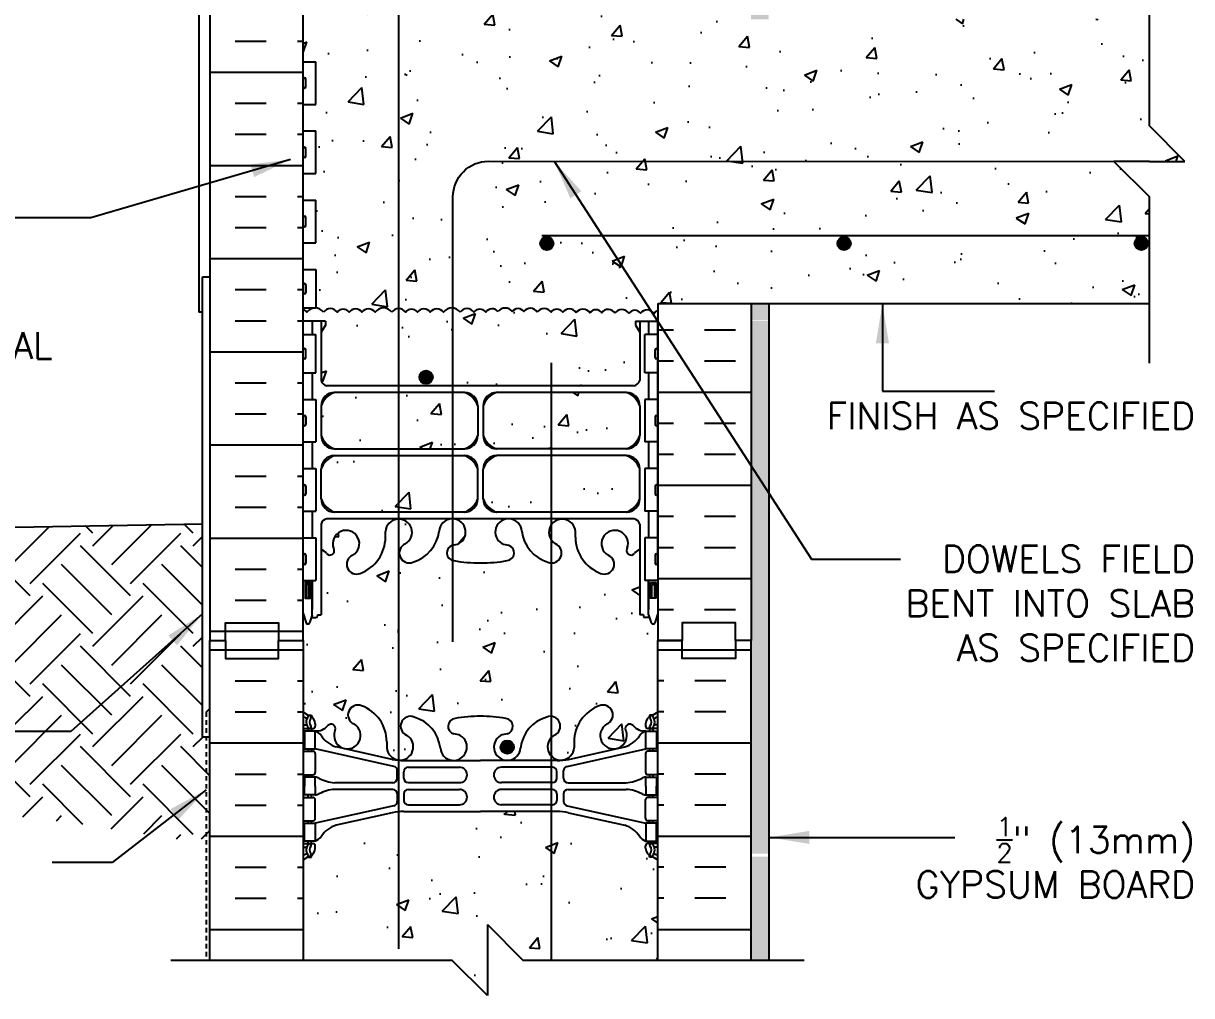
# Model space of a CAD drawing. Header units: inches. Extents: x 99.6 to 149.4, y 81.8 to 160.
# Drawn here: x 116.37 to 149.29, y 113.03 to 140.42 of the extents above; entities that cross this region are included whole.
import ezdxf

# ---------------------------------------------------------------- set-up
doc = ezdxf.new("R2010")
doc.units = ezdxf.units.IN
doc.header["$LTSCALE"] = 0.5
doc.header["$MEASUREMENT"] = 0
doc.linetypes.add('DASHED2', pattern=[0.375, 0.25, -0.125])
for name, color, linetype in [('HATCH', 12, 'Continuous'), ('line25', 2, 'Continuous'), ('LINE3', 3, 'Continuous'), ('LINE50', 5, 'Continuous'), ('LINE9', 9, 'Continuous'), ('TEXT', 4, 'Continuous'), ('Web_Edge', 9, 'Continuous')]:
    doc.layers.add(name, color=color, linetype=linetype)
doc.styles.add('DIM', font='romans.shx', dxfattribs={"width": 0.7})
doc.styles.add('ROMANS', font='romans.shx', dxfattribs={"height": 0.75})
doc.dimstyles.new('ext_12', dxfattribs={"dimscale": 12, "dimtxt": 0.09375, "dimasz": 0.09375, "dimexe": 0.09375, "dimexo": 0.0625, "dimgap": 0.0625, "dimtad": 1, "dimdec": 1, "dimzin": 3, "dimdsep": 46, "dimlunit": 4, "dimtxsty": 'DIM', "dimcen": 0.09, "dimdle": 0.09375, "dimclrt": 4, "dimadec": 0, "dimazin": 0, "dimtfac": 1, "dimtdec": 1, "dimtmove": 2, "dimatfit": 3, "dimfxl": 1, "dimfrac": 2, "dimtolj": 1, "dimtzin": 0, "dimarcsym": 0})

msp = doc.modelspace()

# ---------------------------------------------------------------- hatches: boundary and pattern name
at = {"layer": 'HATCH'}
h = msp.add_hatch(dxfattribs=at)
h.set_pattern_fill('AR-CONC', color=256, scale=0.5)
h.paths.add_polyline_path([(148.098, 140.534), (134.935, 140.534), (134.935, 140.542, 0.502744), (134.687, 140.535, 0.520567), (134.516, 140.535, 0.520567), (134.184, 140.535, 0.520567), (133.785, 140.535, 0.312003), (133.196, 140.535, 0.520567), (132.841, 140.535, 0.520567), (132.576, 140.535, 0.520567), (132.134, 140.535, 0.520567), (131.809, 140.535, 0.520567), (131.565, 140.535, 0.520567), (131.119, 140.535, 0.520567), (130.937, 140.535, 0.520567), (130.788, 140.535, 0.520567), (130.606, 140.535, 0.520567), (130.441, 140.535, 0.520567), (130.23, 140.535, 0.520567), (130.054, 140.535, 0.520567), (129.859, 140.535, 0.520567), (129.653, 140.535, 0.520567), (129.373, 140.535, 0.520567), (129.106, 140.535, 0.520567), (128.908, 140.535, 0.520567), (128.598, 140.535, 0.520567), (128.25, 140.535, 0.520567), (127.997, 140.535, 0.520567), (127.826, 140.535, 0.520567), (127.494, 140.535, 0.520567), (127.095, 140.535, 0.312003), (126.505, 140.535, 0.520567), (126.151, 140.535, 0.520567), (125.885, 140.535, 0.520567), (125.443, 140.535, 0.520567), (125.119, 140.535, 0.520567), (124.874, 140.535, 0.520567), (124.429, 140.535, 0.5218), (124.247, 140.535), (124.247, 139.339), (124.612, 139.339), (124.612, 138.139), (124.247, 138.139), (124.247, 137.389), (124.612, 137.389), (124.612, 136.189), (124.247, 136.189), (124.247, 135.439), (124.612, 135.439), (124.612, 134.239), (124.247, 134.239), (124.247, 133.489), (124.612, 133.489), (124.612, 132.405, -0.223532), (124.822, 132.284, -0.520567), (125.215, 132.284, -0.520567), (125.547, 132.284, -0.520567), (125.909, 132.284, -0.520567), (126.281, 132.284, -0.520567), (126.747, 132.284, -0.520567), (127.14, 132.284, -0.520567), (127.471, 132.284, -0.520567), (127.834, 132.284, -0.520567), (128.206, 132.284, -0.520567), (128.672, 132.284, -0.520567), (129.065, 132.284, -0.520567), (129.396, 132.284, -0.493322), (129.747, 132.3, -0.520567), (130.14, 132.3, -0.520567), (130.471, 132.3, -0.546814), (130.843, 132.284, -0.520567), (131.237, 132.284, -0.520567), (131.568, 132.284, -0.546814), (131.94, 132.269, -0.520567), (132.333, 132.269, -0.520567), (132.664, 132.269, -0.546814), (133.036, 132.254, -0.520567), (133.43, 132.254, -0.520567), (133.761, 132.254, -0.546814), (134.133, 132.239, -0.153631), (134.247, 132.327), (134.247, 132.534), (148.098, 132.534), (148.098, 135.534), (147.098, 136.534), (148.098, 136.534), (149.098, 136.534), (148.098, 137.534)])
h.paths.add_polyline_path([(128.247, 159.034), (124.247, 159.034), (124.247, 157.034, 0.088416), (124.393, 156.937), (124.483, 156.937), (124.483, 156.895, -0.249069), (124.593, 156.688), (124.593, 156.621, -0.414214), (124.531, 156.558), (124.483, 156.558), (124.483, 156.488), (124.588, 156.488, 0.231736), (124.946, 156.639, -0.8344), (125.157, 156.514), (125.146, 156.492, 2.155404), (125.684, 156.687, -1), (125.898, 157.198, -0.311223), (126.607, 156.182), (126.606, 156.017, 1.661382), (127.167, 156.37, -1), (127.381, 156.881, -0.307094), (128.12, 155.985, 1.604516), (128.678, 156.361, 0.055617), (128.499, 156.407, -0.843243), (128.533, 156.839, -0.047544), (129.247, 156.904, -0.047544), (129.961, 156.839, -0.843243), (129.995, 156.407, 0.055617), (129.816, 156.361, 1.604516), (130.375, 155.985, -0.307094), (131.113, 156.881, -1), (131.327, 156.37, 1.661382), (131.888, 156.017), (131.887, 156.163, -0.316114), (132.596, 157.198, -1), (132.81, 156.687, 2.155404), (133.349, 156.492), (133.337, 156.514, -0.834375), (133.548, 156.639, 0.23174), (133.906, 156.488), (134.011, 156.488), (134.011, 156.558), (133.964, 156.558, -0.414214), (133.901, 156.621), (133.901, 156.688, -0.249069), (134.011, 156.895), (134.011, 156.937), (134.101, 156.937, 0.08841), (134.247, 157.034), (134.247, 159.034), (130.247, 159.034), (129.247, 160.034), (129.247, 158.034)])
h.paths.add_polyline_path([(134.247, 152.842, 0.08841), (134.101, 152.939), (134.011, 152.939), (134.011, 152.981, -0.249069), (133.901, 153.188), (133.901, 153.256, -0.414214), (133.964, 153.318), (134.011, 153.318), (134.011, 153.388), (133.906, 153.388, -0.168672), (133.72, 153.538, 0.17445), (133.313, 153.834), (131.732, 154.187, 0.054974), (131.405, 154.223), (129.247, 154.223), (127.089, 154.223, 0.054974), (126.762, 154.187), (125.181, 153.834, 0.17445), (124.774, 153.538, -0.168672), (124.588, 153.388), (124.483, 153.388), (124.483, 153.318), (124.531, 153.318, -0.414214), (124.593, 153.256), (124.593, 153.188, -0.249069), (124.483, 152.981), (124.483, 152.939), (124.393, 152.939, 0.088416), (124.247, 152.842), (124.247, 147.227, 0.088416), (124.393, 147.129), (124.483, 147.129), (124.483, 147.088, -0.249069), (124.593, 146.881), (124.593, 146.813, -0.414214), (124.531, 146.751), (124.483, 146.751), (124.483, 146.681), (124.588, 146.681, -0.168672), (124.774, 146.531, 0.17445), (125.181, 146.235), (126.762, 145.882, 0.054974), (127.089, 145.846), (129.247, 145.846), (131.405, 145.846, 0.054974), (131.732, 145.882), (133.313, 146.235, 0.17445), (133.72, 146.531, -0.168672), (133.906, 146.681), (134.011, 146.681), (134.011, 146.751), (133.964, 146.751, -0.414214), (133.901, 146.813), (133.901, 146.881, -0.249069), (134.011, 147.088), (134.011, 147.129), (134.101, 147.129, 0.08841), (134.247, 147.227)])
h.paths.add_polyline_path([(134.247, 143.034, 0.08841), (134.101, 143.132), (134.011, 143.132), (134.011, 143.174, -0.249069), (133.901, 143.381), (133.901, 143.448, -0.414214), (133.964, 143.511), (134.011, 143.511), (134.011, 143.581), (133.906, 143.581, 0.231736), (133.548, 143.43, -0.8344), (133.337, 143.555), (133.349, 143.576, 2.155404), (132.81, 143.382, -1), (132.596, 142.871, -0.311223), (131.887, 143.887), (131.888, 144.052, 1.661382), (131.327, 143.699, -1), (131.113, 143.188, -0.307094), (130.375, 144.084, 1.604516), (129.816, 143.708, 0.055617), (129.995, 143.662, -0.843243), (129.961, 143.23, -0.047544), (129.247, 143.165, -0.047544), (128.533, 143.23, -0.843243), (128.499, 143.662, 0.055617), (128.678, 143.708, 1.604516), (128.12, 144.084, -0.307094), (127.381, 143.188, -1), (127.167, 143.699, 1.661382), (126.606, 144.052), (126.607, 143.906, -0.316114), (125.898, 142.871, -1), (125.684, 143.382, 2.155404), (125.146, 143.576), (125.157, 143.555, -0.834375), (124.946, 143.43, 0.23174), (124.588, 143.581), (124.483, 143.581), (124.483, 143.511), (124.531, 143.511, -0.414214), (124.593, 143.448), (124.593, 143.381, -0.249069), (124.483, 143.174), (124.483, 143.132), (124.393, 143.132, 0.088416), (124.247, 143.034), (124.247, 141.034), (124.247, 140.535, -0.5218), (124.429, 140.535, -0.520567), (124.874, 140.535, -0.520567), (125.119, 140.535, -0.520567), (125.443, 140.535, -0.520567), (125.885, 140.535, -0.520567), (126.151, 140.535, -0.520567), (126.505, 140.535, -0.312003), (127.095, 140.535, -0.520567), (127.494, 140.535, -0.520567), (127.826, 140.535, -0.520567), (127.997, 140.535, -0.520567), (128.25, 140.535, -0.520567), (128.598, 140.535, -0.520567), (128.908, 140.535, -0.520567), (129.106, 140.535, -0.520567), (129.373, 140.535, -0.520567), (129.653, 140.535, -0.520567), (129.859, 140.535, -0.520567), (130.054, 140.535, -0.520567), (130.23, 140.535, -0.520567), (130.441, 140.535, -0.520567), (130.606, 140.535, -0.520567), (130.788, 140.535, -0.520567), (130.937, 140.535, -0.520567), (131.119, 140.535, -0.520567), (131.565, 140.535, -0.520567), (131.809, 140.535, -0.520567), (132.134, 140.535, -0.520567), (132.576, 140.535, -0.520567), (132.841, 140.535, -0.520567), (133.196, 140.535, -0.312003), (133.785, 140.535, -0.520567), (134.184, 140.535, -0.520567), (134.516, 140.535, -0.520567), (134.687, 140.535, -0.502744), (134.935, 140.542), (134.935, 141.034), (134.247, 141.034)])
h.paths.add_polyline_path([(133.737, 131.722), (133.617, 131.922), (133.617, 132.034), (134.247, 132.034), (134.247, 132.327, 0.153631), (134.133, 132.239, 0.546814), (133.761, 132.254, 0.520567), (133.43, 132.254, 0.520567), (133.036, 132.254, 0.546814), (132.664, 132.269, 0.520567), (132.333, 132.269, 0.520567), (131.94, 132.269, 0.546814), (131.568, 132.284, 0.520567), (131.237, 132.284, 0.520567), (130.843, 132.284, 0.546814), (130.471, 132.3, 0.520567), (130.14, 132.3, 0.520567), (129.747, 132.3, 0.493322), (129.396, 132.284, 0.520567), (129.065, 132.284, 0.520567), (128.672, 132.284, 0.520567), (128.206, 132.284, 0.520567), (127.834, 132.284, 0.520567), (127.471, 132.284, 0.520567), (127.14, 132.284, 0.520567), (126.747, 132.284, 0.520567), (126.281, 132.284, 0.520567), (125.909, 132.284, 0.520567), (125.547, 132.284, 0.520567), (125.215, 132.284, 0.520567), (124.822, 132.284, 0.520567), (124.356, 132.284, 0.154863), (124.247, 132.368), (124.247, 132.034), (124.877, 132.034), (124.877, 131.922), (124.757, 131.722), (124.757, 130.361, 0.268156), (124.918, 130.213), (133.576, 130.213, 0.268138), (133.737, 130.361)])
h.paths.add_polyline_path([(134.247, 123.034), (134.247, 123.794), (134.168, 123.552, -0.725737), (134.062, 123.533), (134.013, 123.683), (133.887, 123.683, -0.414214), (133.837, 123.733), (133.837, 123.763), (133.737, 123.763), (133.737, 125.6, 0.108935), (133.584, 125.487, -0.8344), (133.373, 125.613), (133.385, 125.634, 2.155404), (132.846, 125.44, -1), (132.632, 124.929, -0.311223), (131.923, 125.945), (131.924, 126.11, 1.661382), (131.363, 125.757, -1), (131.149, 125.246, -0.307094), (130.411, 126.141, 1.604516), (129.852, 125.765, 0.055617), (130.031, 125.72, -0.843243), (129.997, 125.287, -0.049932), (129.247, 125.223, -0.049932), (128.497, 125.287, -0.843243), (128.463, 125.72, 0.055617), (128.642, 125.765, 1.604516), (128.084, 126.141, -0.307094), (127.345, 125.246, -1), (127.131, 125.757, 1.661382), (126.57, 126.11), (126.571, 125.964, -0.316114), (125.862, 124.929, -1), (125.648, 125.44, 2.155404), (125.11, 125.634), (125.121, 125.613, -0.834375), (124.91, 125.487, 0.108938), (124.757, 125.6), (124.757, 123.763), (124.657, 123.763), (124.657, 123.733, -0.414214), (124.607, 123.683), (124.481, 123.683), (124.438, 123.552, -0.725737), (124.332, 123.533), (124.247, 123.794), (124.247, 123.763), (124.247, 123.034), (124.247, 121.034, 0.088416), (124.393, 120.937), (124.483, 120.937), (124.483, 120.895, -0.249069), (124.593, 120.688), (124.593, 120.621, -0.414214), (124.531, 120.558), (124.483, 120.558), (124.483, 120.488), (124.588, 120.488, 0.231736), (124.946, 120.639, -0.8344), (125.157, 120.514), (125.146, 120.492, 2.155404), (125.684, 120.687, -1), (125.898, 121.198, -0.311223), (126.607, 120.182), (126.606, 120.017, 1.661382), (127.167, 120.37, -1), (127.381, 120.881, -0.307094), (128.12, 119.985, 1.604516), (128.678, 120.361, 0.055617), (128.499, 120.407, -0.843243), (128.533, 120.839, -0.047544), (129.247, 120.904, -0.047544), (129.961, 120.839, -0.843243), (129.995, 120.407, 0.055617), (129.816, 120.361, 1.604516), (130.375, 119.985, -0.307094), (131.113, 120.881, -1), (131.327, 120.37, 1.661382), (131.888, 120.017), (131.887, 120.163, -0.316114), (132.596, 121.198, -1), (132.81, 120.687, 2.155404), (133.349, 120.492), (133.337, 120.514, -0.834375), (133.548, 120.639, 0.23174), (133.906, 120.488), (134.011, 120.488), (134.011, 120.558), (133.964, 120.558, -0.414214), (133.901, 120.621), (133.901, 120.688, -0.249069), (134.011, 120.895), (134.011, 120.937), (134.101, 120.937, 0.08841), (134.247, 121.034)])
h.paths.add_polyline_path([(134.247, 116.842, 0.08841), (134.101, 116.939), (134.011, 116.939), (134.011, 116.981, -0.249069), (133.901, 117.188), (133.901, 117.256, -0.414214), (133.964, 117.318), (134.011, 117.318), (134.011, 117.388), (133.906, 117.388, -0.168672), (133.72, 117.538, 0.17445), (133.313, 117.834), (131.732, 118.187, 0.054974), (131.405, 118.223), (129.247, 118.223), (127.089, 118.223, 0.054974), (126.762, 118.187), (125.181, 117.834, 0.17445), (124.774, 117.538, -0.168672), (124.588, 117.388), (124.483, 117.388), (124.483, 117.318), (124.531, 117.318, -0.414214), (124.593, 117.256), (124.593, 117.188, -0.249069), (124.483, 116.981), (124.483, 116.939), (124.393, 116.939, 0.088416), (124.247, 116.842), (124.247, 114.034), (128.445, 114.034), (129.445, 113.034), (129.445, 115.034), (130.445, 114.034), (134.247, 114.034)])
h.paths.add_polyline_path([(129.171, 127.869, 0.225652), (128.796, 128.244), (125.132, 128.244, 0.225652), (124.757, 127.869), (124.757, 127.028, 0.225652), (125.132, 126.653), (128.796, 126.653, 0.225652), (129.171, 127.028)])
h.paths.add_polyline_path([(129.171, 129.65, 0.225652), (128.796, 130.025), (125.132, 130.025, 0.225652), (124.757, 129.65), (124.757, 128.809, 0.225652), (125.132, 128.434), (128.796, 128.434, 0.225652), (129.171, 128.809)])
h.paths.add_polyline_path([(133.737, 129.65, 0.225652), (133.362, 130.025), (129.698, 130.025, 0.225652), (129.323, 129.65), (129.323, 128.809, 0.225652), (129.698, 128.434), (133.362, 128.434, 0.225652), (133.737, 128.809)])
h.paths.add_polyline_path([(133.737, 127.869, 0.225652), (133.362, 128.244), (129.698, 128.244, 0.225652), (129.323, 127.869), (129.323, 127.028, 0.225652), (129.698, 126.653), (133.362, 126.653, 0.225652), (133.737, 127.028)])
h = msp.add_hatch(dxfattribs=at)
h.set_pattern_fill('AR-SAND', color=256, scale=0.5, style=0)
h.set_pattern_definition([(37.5, (-94.5193, 2.6143), (-0.0314967, 0.9634119), [0, -0.76, 0, -0.85, 0, -0.8125]), (7.5, (-94.5193, 2.6143), (0.8848884, 1.411073), [0, -0.41, 0, -0.685, 0, -0.2625]), (327.5, (-95.1343, 2.6143), (1.557071, 0.0028295), [0, -0.25, 0, -0.9, 0, -1.175]), (317.5, (-95.1343, 2.6143), (1.503063, 0.438838), [0, -0.125, 0, -0.59, 0, -0.675])])
h.paths.add_polyline_path([(137.372, 116.947), (136.872, 116.947), (136.872, 114.034), (137.372, 114.034)])
h.paths.add_polyline_path([(137.372, 132.534), (136.872, 132.534), (136.872, 132.06), (137.372, 132.06)])
h.paths.add_polyline_path([(137.372, 117.034), (136.872, 117.034), (136.872, 132.034), (137.372, 132.034)])
h.paths.add_polyline_path([(137.372, 140.534), (136.872, 140.534), (136.872, 159.034), (137.372, 159.034)])
h = msp.add_hatch(dxfattribs=at)
h.set_pattern_fill('INSUL', color=256, scale=7, style=0)
h.set_pattern_definition([(0, (-2801.9145, 538.044), (0, -2.625), []), (0, (-2801.9145, 537.169), (0, -2.625), [0.875, -0.875]), (0, (-2801.9145, 536.294), (0, -2.625), [0.875, -0.875])])
h.paths.add_polyline_path([(121.622, 123.034), (122.06, 123.034), (122.06, 122.534), (123.56, 122.534), (123.56, 123.034), (124.247, 123.034), (124.247, 141.034), (123.56, 141.034), (123.56, 140.534), (122.06, 140.534), (122.06, 141.034), (121.622, 141.034)])
h = msp.add_hatch(dxfattribs=at)
h.set_pattern_fill('INSUL', color=256, scale=7, style=0)
h.set_pattern_definition([(0, (126.8095, 140.5345), (0, -2.625), []), (0, (126.8095, 139.6595), (0, -2.625), [0.875, -0.875]), (0, (126.8095, 138.7845), (0, -2.625), [0.875, -0.875])])
h.paths.add_polyline_path([(134.247, 123.034), (134.935, 123.034), (134.935, 123.534), (136.435, 123.534), (136.435, 123.034), (136.872, 123.034), (136.872, 132.534), (134.247, 132.534)])
h = msp.add_hatch(dxfattribs=at)
h.set_pattern_fill('EARTH', color=256, scale=8, angle=45, style=0)
h.set_pattern_definition([(45, (26.0483, -13.95), (2e-16, 2.828427), [2, -2]), (45, (25.518, -13.4196), (2e-16, 2.828427), [2, -2]), (45, (24.9877, -12.8893), (2e-16, 2.828427), [2, -2]), (135, (24.9877, -12.5357), (-2.828427, 4e-16), [2, -2]), (135, (25.518, -12.0054), (-2.828427, 4e-16), [2, -2]), (135, (26.0483, -11.475), (-2.828427, 4e-16), [2, -2])])
h.paths.add_polyline_path([(116.018, 121.559), (116.018, 118.2), (116.021, 118.182), (116.04, 118.153), (116.04, 118.122), (116.196, 118.09), (116.497, 118.057), (116.797, 118.022), (117.096, 117.986), (117.41, 117.946), (117.756, 117.9), (118.154, 117.843), (118.62, 117.772), (119.175, 117.686), (119.836, 117.58), (120.622, 117.451), (121.622, 117.451), (121.622, 120.326), (121.414, 120.326), (121.414, 126.326), (99.568, 125.944), (99.888, 125.576), (100.473, 124.908), (100.99, 124.322), (101.448, 123.809), (101.856, 123.36), (102.225, 122.966), (102.562, 122.617), (102.877, 122.303), (103.177, 122.017), (103.464, 121.757), (103.693, 121.559)])
h = msp.add_hatch(dxfattribs=at)
h.set_pattern_fill('INSUL', color=256, scale=7, style=0)
h.set_pattern_definition([(0, (-2801.9145, -291.975), (0, 2.625), []), (0, (-2801.9145, -291.1), (0, 2.625), [0.875, -0.875]), (0, (-2801.9145, -290.225), (0, 2.625), [0.875, -0.875])])
h.paths.add_polyline_path([(121.622, 114.034), (124.247, 114.034), (124.247, 123.034), (123.56, 123.034), (123.56, 123.534), (122.06, 123.534), (122.06, 123.034), (121.622, 123.034)])
h = msp.add_hatch(dxfattribs=at)
h.set_pattern_fill('INSUL', color=256, scale=7, style=0)
h.set_pattern_definition([(180, (3060.4086, -291.975), (0, 2.625), []), (180, (3060.4086, -291.1), (0, 2.625), [0.875, -0.875]), (180, (3060.4086, -290.225), (0, 2.625), [0.875, -0.875])])
h.paths.add_polyline_path([(134.247, 114.034), (136.872, 114.034), (136.872, 123.034), (136.435, 123.034), (136.435, 123.534), (134.935, 123.534), (134.935, 123.034), (134.247, 123.034)])
at = {"layer": 'LINE3'}
for points in [[(131.306, 134.222, 1), (130.931, 134.222, 1)], [(139.681, 134.222, 1), (139.306, 134.222, 1)], [(148.056, 134.222, 1), (147.681, 134.222, 1)], [(127.901, 130.453, 1), (127.526, 130.453, 1)], [(130.191, 120.036, 1), (129.816, 120.036, 1)]]:
    msp.add_hatch(color=256, dxfattribs=at).paths.add_polyline_path(points)

# ---------------------------------------------------------------- linework, layer by layer
msp.add_line((121.414, 133.284), (121.622, 133.284))
at = {"layer": 'HATCH'}
for points in [[(124.822, 132.284, 0.520567), (124.356, 132.284, 0.154863), (124.247, 132.368, 0.154863)], [(126.747, 132.284, 0.520567), (126.281, 132.284, 0.520567), (125.909, 132.284, 0.520567), (125.547, 132.284, 0.520567), (125.215, 132.284, 0.520567), (124.822, 132.284, 0.212897), (124.822, 132.284, 0.212897)], [(128.672, 132.284, 0.520567), (128.206, 132.284, 0.520567), (127.834, 132.284, 0.520567), (127.471, 132.284, 0.520567), (127.14, 132.284, 0.520567), (126.747, 132.284, 0.212897), (126.747, 132.284, 0.212897)], [(129.747, 132.3, 0.493322), (129.396, 132.284, 0.520567), (129.065, 132.284, 0.520567), (128.672, 132.284, 0.212897), (128.672, 132.284)], [(130.843, 132.284, 0.546814), (130.471, 132.3, 0.520567), (130.14, 132.3, 0.520567), (129.747, 132.3, 0.212897), (129.747, 132.3)], [(131.94, 132.269, 0.546814), (131.568, 132.284, 0.520567), (131.237, 132.284, 0.520567), (130.843, 132.284, 0.212897), (130.843, 132.284)], [(133.036, 132.254, 0.546814), (132.664, 132.269, 0.520567), (132.333, 132.269, 0.520567), (131.94, 132.269, 0.212897), (131.94, 132.269)], [(134.133, 132.239, 0.546814), (133.761, 132.254, 0.520567), (133.43, 132.254, 0.520567), (133.036, 132.254, 0.212897), (133.036, 132.254)], [(134.247, 132.327, 0.153631), (134.133, 132.239), (134.133, 132.239)]]:
    msp.add_lwpolyline(points, format="xyb", dxfattribs=at)
at = {"layer": 'line25'}
for p, q in [((124.247, 123.034), (124.247, 141.034)), ((124.247, 139.339), (124.612, 139.339)), ((124.612, 138.139), (124.612, 139.339)), ((124.247, 138.139), (124.612, 138.139)), ((124.247, 137.389), (124.612, 137.389)), ((124.612, 136.189), (124.612, 137.389)), ((124.247, 136.189), (124.612, 136.189)), ((124.247, 135.439), (124.612, 135.439)), ((124.612, 134.239), (124.612, 135.439)), ((124.247, 123.034), (124.247, 135.034)), ((124.247, 134.239), (124.612, 134.239)), ((124.247, 133.489), (124.612, 133.489)), ((124.612, 133.489), (124.612, 132.409)), ((124.247, 132.409), (124.612, 132.409)), ((134.247, 132.534), (134.247, 123.034)), ((134.247, 132.534), (148.098, 132.534)), ((124.247, 131.659), (124.612, 131.659)), ((124.612, 130.579), (124.612, 131.659)), ((134.247, 131.659), (133.882, 131.659)), ((133.882, 130.579), (133.882, 131.659)), ((124.247, 130.579), (124.612, 130.579)), ((134.247, 130.579), (133.882, 130.579)), ((124.247, 129.829), (124.612, 129.829)), ((124.612, 129.829), (124.612, 128.629)), ((134.247, 129.829), (133.882, 129.829)), ((133.882, 129.829), (133.882, 128.629)), ((124.247, 128.629), (124.612, 128.629)), ((134.247, 128.629), (133.882, 128.629)), ((124.247, 127.879), (124.612, 127.879)), ((124.612, 127.879), (124.612, 126.679)), ((134.247, 127.879), (133.882, 127.879)), ((133.882, 127.879), (133.882, 126.679)), ((124.247, 126.679), (124.612, 126.679)), ((134.247, 126.679), (133.882, 126.679)), ((124.247, 125.929), (124.612, 125.929)), ((124.612, 125.929), (124.612, 124.729)), ((134.247, 125.929), (133.882, 125.929)), ((133.882, 125.929), (133.882, 124.729)), ((124.247, 124.729), (124.612, 124.729)), ((134.247, 124.729), (133.882, 124.729)), ((124.247, 123.034), (124.247, 114.034)), ((134.247, 114.034), (134.247, 123.034))]:
    msp.add_line(p, q, dxfattribs=at)
at = {"layer": 'LINE3'}
for p, q in [((126.945, 114.357), (126.945, 159.034)), ((148.098, 134.44), (130.973, 134.44)), ((131.247, 114.034), (131.247, 130.862))]:
    msp.add_line(p, q, dxfattribs=at)
at = {"layer": 'LINE3', "linetype": 'Continuous'}
msp.add_lwpolyline([(128.473, 123.001), (128.473, 135.536, -0.414214), (129.473, 136.536), (147.098, 136.534)], format="xyb", dxfattribs=at)
at = {"layer": 'LINE3'}
for centre in [(131.118, 134.222), (139.493, 134.222), (147.868, 134.222), (127.714, 130.453), (130.003, 120.036)]:
    msp.add_circle(centre, 0.188, dxfattribs=at)
at = {"layer": 'LINE50'}
for p, q in [((121.622, 141.034), (121.622, 123.034)), ((136.872, 132.534), (136.872, 123.034)), ((99.833, 125.949), (121.414, 126.326)), ((121.622, 114.034), (121.622, 123.034)), ((134.247, 123.034), (134.935, 123.034)), ((136.872, 114.034), (136.872, 123.034))]:
    msp.add_line(p, q, dxfattribs=at)
for points in [[(121.622, 123.034), (122.06, 123.034), (122.06, 123.534), (123.56, 123.534), (123.56, 123.034), (124.247, 123.034)], [(136.872, 123.034), (136.435, 123.034), (136.435, 123.534), (134.935, 123.534), (134.935, 123.034), (134.247, 123.034)], [(121.622, 123.034), (122.06, 123.034), (122.06, 122.534), (123.56, 122.534), (123.56, 123.034), (124.247, 123.034)], [(136.872, 123.034), (136.435, 123.034), (136.435, 122.534), (134.935, 122.534), (134.935, 123.034), (134.247, 123.034)]]:
    msp.add_lwpolyline(points, dxfattribs=at)
at = {"layer": 'LINE9'}
for p, q in [((121.31, 159.034), (121.31, 132.284)), ((148.098, 137.534), (148.098, 142.159)), ((124.247, 138.629), (124.247, 138.849)), ((124.247, 138.794), (124.247, 138.794)), ((124.247, 138.684), (124.247, 138.684)), ((124.287, 138.889), (124.287, 138.889)), ((124.327, 138.629), (124.327, 138.849)), ((124.287, 138.589), (124.287, 138.589)), ((149.098, 136.534), (148.098, 137.534)), ((124.247, 136.679), (124.247, 136.899)), ((124.247, 136.844), (124.247, 136.844)), ((124.247, 136.734), (124.247, 136.734)), ((124.287, 136.939), (124.287, 136.939)), ((124.287, 136.639), (124.287, 136.639)), ((124.327, 136.679), (124.327, 136.899)), ((148.098, 136.534), (147.098, 136.534)), ((147.098, 136.534), (148.098, 135.534)), ((148.098, 136.534), (149.098, 136.534)), ((148.098, 130.848), (148.098, 135.534)), ((124.287, 134.989), (124.287, 134.989)), ((124.247, 134.729), (124.247, 134.949)), ((124.247, 134.894), (124.247, 134.894)), ((124.247, 134.784), (124.247, 134.784)), ((124.287, 134.689), (124.287, 134.689)), ((124.327, 134.729), (124.327, 134.949)), ((121.414, 120.326), (121.414, 133.284)), ((124.247, 133.059), (124.247, 132.839)), ((124.247, 133.004), (124.247, 133.004)), ((124.287, 133.099), (124.287, 133.099)), ((124.327, 133.059), (124.327, 132.839)), ((124.247, 132.894), (124.247, 132.894)), ((124.287, 132.799), (124.287, 132.799)), ((137.372, 132.534), (137.372, 114.034)), ((121.414, 132.284), (121.31, 132.284)), ((124.247, 131.009), (124.247, 131.229)), ((124.247, 131.174), (124.247, 131.174)), ((124.247, 131.064), (124.247, 131.064)), ((124.287, 131.269), (124.287, 131.269)), ((124.327, 131.009), (124.327, 131.229)), ((134.167, 131.009), (134.167, 131.229)), ((134.207, 131.269), (134.207, 131.269)), ((134.247, 131.009), (134.247, 131.229)), ((134.247, 131.174), (134.247, 131.174)), ((134.247, 131.064), (134.247, 131.064)), ((124.287, 130.969), (124.287, 130.969)), ((134.207, 130.969), (134.207, 130.969)), ((124.287, 129.379), (124.287, 129.379)), ((134.207, 129.379), (134.207, 129.379)), ((124.247, 129.339), (124.247, 129.119)), ((124.247, 129.284), (124.247, 129.284)), ((124.247, 129.174), (124.247, 129.174)), ((124.287, 129.079), (124.287, 129.079)), ((124.327, 129.339), (124.327, 129.119)), ((134.167, 129.339), (134.167, 129.119)), ((134.207, 129.079), (134.207, 129.079)), ((134.247, 129.339), (134.247, 129.119)), ((134.247, 129.284), (134.247, 129.284)), ((134.247, 129.174), (134.247, 129.174)), ((124.247, 127.389), (124.247, 127.169)), ((124.247, 127.334), (124.247, 127.334)), ((124.247, 127.224), (124.247, 127.224)), ((124.287, 127.129), (124.287, 127.129)), ((124.327, 127.389), (124.327, 127.169)), ((134.167, 127.389), (134.167, 127.169)), ((134.207, 127.129), (134.207, 127.129)), ((134.247, 127.389), (134.247, 127.169)), ((134.247, 127.334), (134.247, 127.334)), ((134.247, 127.224), (134.247, 127.224)), ((124.247, 125.439), (124.247, 125.219)), ((124.287, 125.479), (124.287, 125.479)), ((124.327, 125.439), (124.327, 125.219)), ((134.167, 125.439), (134.167, 125.219)), ((134.207, 125.479), (134.207, 125.479)), ((134.247, 125.439), (134.247, 125.219)), ((124.247, 125.384), (124.247, 125.384)), ((124.247, 125.274), (124.247, 125.274)), ((124.287, 125.179), (124.287, 125.179)), ((134.207, 125.179), (134.207, 125.179)), ((134.247, 125.384), (134.247, 125.384)), ((134.247, 125.274), (134.247, 125.274)), ((121.414, 120.326), (121.622, 120.326)), ((129.445, 115.034), (129.445, 113.034)), ((129.445, 115.034), (130.445, 114.034)), ((120.518, 114.034), (128.445, 114.034)), ((129.445, 113.034), (128.445, 114.034)), ((130.445, 114.034), (138.372, 114.034))]:
    msp.add_line(p, q, dxfattribs=at)
at = {"layer": 'LINE9', "linetype": 'DASHED2'}
for q in [(121.612, 121.11), (121.518, 114.034)]:
    msp.add_line((121.518, 121.016), q, dxfattribs=at)
at = {"layer": 'LINE9', "linetype": 'DASHED2', "ltscale": 0.15}
for points in [[(122.06, 123.034), (122.06, 123.034), (122.06, 122.534), (123.56, 122.534), (123.56, 123.034), (123.56, 123.034)], [(136.435, 123.034), (136.435, 123.034), (136.435, 122.534), (134.935, 122.534), (134.935, 123.034), (134.935, 123.034)]]:
    msp.add_lwpolyline(points, dxfattribs=at)
at = {"layer": 'LINE9'}
for centre, start, end in [((124.287, 138.849), 90, 180), ((124.287, 138.629), 180, 270), ((124.287, 138.849), 360, 90), ((124.287, 138.629), 270, 0), ((124.287, 136.899), 90, 180), ((124.287, 136.679), 180, 270), ((124.287, 136.899), 360, 90), ((124.287, 136.679), 270, 0), ((124.287, 134.949), 90, 180), ((124.287, 134.949), 360, 90), ((124.287, 134.729), 180, 270), ((124.287, 134.729), 270, 0), ((124.287, 133.059), 90, 180), ((124.287, 133.059), 0, 90), ((124.287, 132.839), 180, 270), ((124.287, 132.839), 270, 0), ((124.287, 131.229), 90, 180), ((124.287, 131.229), 360, 90), ((134.207, 131.229), 90, 180), ((134.207, 131.229), 0, 90), ((124.287, 131.009), 180, 270), ((124.287, 131.009), 270, 0), ((134.207, 131.009), 180, 270), ((134.207, 131.009), 270, 0), ((124.287, 129.339), 90, 180), ((124.287, 129.339), 0, 90), ((134.207, 129.339), 90, 180), ((134.207, 129.339), 360, 90), ((124.287, 129.119), 180, 270), ((124.287, 129.119), 270, 0), ((134.207, 129.119), 180, 270), ((134.207, 129.119), 270, 0), ((124.287, 127.389), 90, 180), ((124.287, 127.389), 0, 90), ((134.207, 127.389), 90, 180), ((134.207, 127.389), 360, 90), ((124.287, 127.169), 180, 270), ((124.287, 127.169), 270, 0), ((134.207, 127.169), 180, 270), ((134.207, 127.169), 270, 0), ((124.287, 125.439), 90, 180), ((124.287, 125.439), 0, 90), ((134.207, 125.439), 90, 180), ((134.207, 125.439), 360, 90), ((124.287, 125.219), 180, 270), ((124.287, 125.219), 270, 0), ((134.207, 125.219), 180, 270), ((134.207, 125.219), 270, 0)]:
    msp.add_arc(centre, 0.04, start, end, dxfattribs=at)
at = {"layer": 'TEXT'}
msp.add_line((118.865, 116.782), (117.179, 116.782), dxfattribs=at)
at = {"layer": 'Web_Edge'}
for p, q in [((124.877, 132.034), (124.247, 132.034)), ((124.757, 132.034), (124.757, 130.361)), ((124.877, 132.034), (124.877, 131.922)), ((124.877, 132.034), (124.877, 131.922)), ((133.617, 132.034), (134.247, 132.034)), ((133.617, 132.034), (133.617, 131.922)), ((133.617, 132.034), (133.617, 131.922)), ((133.737, 132.034), (133.737, 130.361)), ((124.877, 131.922), (124.757, 131.722)), ((124.877, 131.922), (124.757, 131.722)), ((133.617, 131.922), (133.737, 131.722)), ((133.617, 131.922), (133.737, 131.722)), ((133.576, 130.213), (124.918, 130.213)), ((128.796, 130.025), (125.132, 130.025)), ((133.362, 130.025), (129.698, 130.025)), ((124.757, 129.65), (124.757, 128.809)), ((129.171, 129.65), (129.171, 128.809)), ((129.323, 129.651), (129.323, 128.81)), ((133.737, 129.65), (133.737, 128.809)), ((125.132, 128.434), (128.796, 128.434)), ((133.362, 128.434), (129.698, 128.434)), ((125.132, 128.244), (128.796, 128.244)), ((133.362, 128.244), (129.698, 128.244)), ((124.757, 127.028), (124.757, 127.869)), ((129.171, 127.028), (129.171, 127.869)), ((129.323, 127.027), (129.323, 127.868)), ((133.737, 127.028), (133.737, 127.869)), ((133.576, 126.465), (124.918, 126.465)), ((128.796, 126.653), (125.132, 126.653)), ((133.362, 126.653), (129.698, 126.653)), ((124.757, 126.317), (124.757, 123.763)), ((126.571, 125.945), (126.57, 126.11)), ((131.923, 125.945), (131.924, 126.11)), ((133.737, 126.317), (133.737, 123.763)), ((125.11, 125.634), (125.121, 125.613)), ((133.385, 125.634), (133.373, 125.613)), ((124.507, 123.763), (124.507, 124.729)), ((133.987, 123.763), (133.987, 124.729)), ((124.247, 123.794), (124.332, 123.533)), ((134.247, 123.794), (134.162, 123.533)), ((124.507, 123.763), (124.432, 123.533)), ((124.481, 123.683), (124.607, 123.683)), ((124.657, 123.763), (124.757, 123.763)), ((124.657, 123.763), (124.657, 123.733)), ((124.657, 123.733), (124.657, 123.733)), ((133.837, 123.763), (133.737, 123.763)), ((133.837, 123.763), (133.837, 123.733)), ((133.837, 123.733), (133.837, 123.733)), ((134.013, 123.683), (133.887, 123.683)), ((133.987, 123.763), (134.062, 123.533)), ((124.393, 120.937), (124.483, 120.937)), ((124.483, 120.937), (124.483, 120.895)), ((134.101, 120.937), (134.011, 120.937)), ((134.011, 120.937), (134.011, 120.895)), ((124.247, 120.658), (124.325, 120.658)), ((124.247, 120.558), (124.531, 120.558)), ((124.393, 120.558), (124.393, 120.488)), ((124.483, 120.558), (124.483, 120.488)), ((124.593, 120.688), (124.593, 120.621)), ((125.146, 120.492), (125.157, 120.514)), ((133.349, 120.492), (133.337, 120.514)), ((133.901, 120.688), (133.901, 120.621)), ((134.247, 120.558), (133.964, 120.558)), ((134.011, 120.558), (134.011, 120.488)), ((134.101, 120.558), (134.101, 120.488)), ((134.247, 120.658), (134.169, 120.658)), ((126.607, 120.182), (126.606, 120.017)), ((131.887, 120.182), (131.888, 120.017)), ((124.247, 119.918), (124.531, 119.918)), ((124.393, 119.988), (124.393, 119.918)), ((124.483, 119.988), (124.483, 119.918)), ((126.806, 119.492), (124.588, 119.988)), ((124.593, 119.856), (124.593, 119.321)), ((126.762, 119.69), (125.181, 120.043)), ((131.688, 119.492), (133.906, 119.988)), ((131.732, 119.69), (133.313, 120.043)), ((133.901, 119.856), (133.901, 119.321)), ((134.247, 119.918), (133.964, 119.918)), ((134.011, 119.988), (134.011, 119.918)), ((134.101, 119.988), (134.101, 119.918)), ((127.089, 119.654), (129.247, 119.654)), ((131.405, 119.654), (129.247, 119.654)), ((124.247, 119.258), (124.531, 119.258)), ((124.393, 119.258), (124.393, 119.188)), ((124.483, 119.258), (124.483, 119.188)), ((126.903, 119.157), (126.903, 119.37)), ((127.091, 119.158), (127.091, 119.342)), ((127.216, 119.467), (128.655, 119.467)), ((131.278, 119.467), (129.839, 119.467)), ((131.403, 119.158), (131.403, 119.342)), ((131.591, 119.157), (131.591, 119.37)), ((134.247, 119.258), (133.964, 119.258)), ((134.011, 119.258), (134.011, 119.188)), ((134.101, 119.258), (134.101, 119.188)), ((126.778, 119.032), (125.141, 119.032)), ((126.778, 118.844), (125.141, 118.844)), ((127.216, 119.033), (128.655, 119.033)), ((127.216, 118.843), (128.655, 118.843)), ((131.278, 119.033), (129.839, 119.033)), ((131.278, 118.843), (129.839, 118.843)), ((131.716, 119.032), (133.353, 119.032)), ((131.716, 118.844), (133.353, 118.844)), ((124.247, 118.618), (124.531, 118.618)), ((124.393, 118.618), (124.393, 118.688)), ((124.483, 118.618), (124.483, 118.688)), ((124.593, 118.021), (124.593, 118.556)), ((126.903, 118.719), (126.903, 118.507)), ((127.091, 118.718), (127.091, 118.534)), ((131.403, 118.718), (131.403, 118.534)), ((131.591, 118.719), (131.591, 118.507)), ((133.901, 118.021), (133.901, 118.556)), ((134.247, 118.618), (133.964, 118.618)), ((134.011, 118.618), (134.011, 118.688)), ((134.101, 118.618), (134.101, 118.688)), ((126.806, 118.385), (124.588, 117.888)), ((126.762, 118.187), (125.181, 117.834)), ((127.089, 118.223), (129.247, 118.223)), ((127.216, 118.409), (128.655, 118.409)), ((131.405, 118.223), (129.247, 118.223)), ((131.278, 118.409), (129.839, 118.409)), ((131.688, 118.385), (133.906, 117.888)), ((131.732, 118.187), (133.313, 117.834)), ((124.247, 117.958), (124.531, 117.958)), ((124.393, 117.888), (124.393, 117.958)), ((124.483, 117.888), (124.483, 117.958)), ((134.247, 117.958), (133.964, 117.958)), ((134.011, 117.888), (134.011, 117.958)), ((134.101, 117.888), (134.101, 117.958)), ((124.247, 117.318), (124.531, 117.318)), ((124.247, 117.218), (124.325, 117.218)), ((124.393, 117.318), (124.393, 117.388)), ((124.483, 117.318), (124.483, 117.388)), ((124.593, 117.188), (124.593, 117.256)), ((133.901, 117.188), (133.901, 117.256)), ((134.247, 117.318), (133.964, 117.318)), ((134.011, 117.318), (134.011, 117.388)), ((134.101, 117.318), (134.101, 117.388)), ((134.247, 117.218), (134.169, 117.218)), ((124.393, 116.939), (124.483, 116.939)), ((124.483, 116.939), (124.483, 116.981)), ((134.011, 116.939), (134.011, 116.981)), ((134.101, 116.939), (134.011, 116.939))]:
    msp.add_line(p, q, dxfattribs=at)
for points in [[(124.247, 123.763), (124.247, 140.306)], [(124.507, 132.034), (124.507, 131.659)], [(133.987, 132.034), (133.987, 131.659)], [(134.247, 125.163), (134.247, 132.034)], [(124.507, 130.579), (124.507, 129.829)], [(133.987, 130.579), (133.987, 129.829)], [(124.507, 128.629), (124.507, 127.879)], [(133.987, 128.629), (133.987, 127.879)], [(124.507, 126.679), (124.507, 125.929)], [(133.987, 126.679), (133.987, 125.929)], [(124.507, 124.729), (124.507, 123.913)], [(133.987, 124.729), (133.987, 123.913)], [(124.588, 118.938), (124.588, 119.188), (124.288, 119.188), (124.288, 118.938)], [(133.906, 118.938), (133.906, 119.188), (134.206, 119.188), (134.206, 118.938)], [(124.588, 118.938), (124.588, 118.688), (124.288, 118.688), (124.288, 118.938)], [(133.906, 118.938), (133.906, 118.688), (134.206, 118.688), (134.206, 118.938)]]:
    msp.add_lwpolyline(points, dxfattribs=at)
for points in [[(124.457, 124.673), (124.307, 124.673), (124.307, 124.233), (124.457, 124.233)], [(124.417, 124.613), (124.347, 124.613), (124.347, 124.233), (124.417, 124.233)], [(134.037, 124.673), (134.187, 124.673), (134.187, 124.233), (134.037, 124.233)], [(134.077, 124.613), (134.147, 124.613), (134.147, 124.233), (134.077, 124.233)], [(124.288, 119.988), (124.588, 119.988), (124.588, 120.488), (124.288, 120.488)], [(134.206, 119.988), (133.906, 119.988), (133.906, 120.488), (134.206, 120.488)], [(124.288, 117.888), (124.588, 117.888), (124.588, 117.388), (124.288, 117.388)], [(134.206, 117.888), (133.906, 117.888), (133.906, 117.388), (134.206, 117.388)]]:
    msp.add_lwpolyline(points, close=True, dxfattribs=at)
for centre, radius, start, end in [((124.966, 130.426), 0.219, 197.388, 257.4322), ((133.528, 130.426), 0.219, 282.5678, 342.6083), ((125.339, 129.443), 0.617, 109.5682, 160.4318), ((125.132, 129.65), 0.375, 90, 180), ((128.589, 129.443), 0.617, 19.5682, 70.4318), ((128.796, 129.65), 0.375, 360, 90), ((129.905, 129.443), 0.617, 109.5682, 160.4318), ((129.698, 129.65), 0.375, 90, 180), ((133.155, 129.443), 0.617, 19.5682, 70.4318), ((133.362, 129.65), 0.375, 360, 90), ((125.339, 129.016), 0.617, 199.5682, 250.4318), ((125.132, 128.809), 0.375, 180, 270), ((128.589, 129.016), 0.617, 289.5682, 340.4318), ((128.796, 128.809), 0.375, 270, 0), ((129.905, 129.016), 0.617, 199.5682, 250.4318), ((129.698, 128.809), 0.375, 180, 270), ((133.155, 129.016), 0.617, 289.5682, 340.4318), ((133.362, 128.809), 0.375, 270, 0), ((125.339, 127.662), 0.617, 109.5682, 160.4318), ((125.132, 127.869), 0.375, 90, 180), ((128.589, 127.662), 0.617, 19.5682, 70.4318), ((128.796, 127.869), 0.375, 360, 90), ((129.905, 127.662), 0.617, 109.5682, 160.4318), ((129.698, 127.869), 0.375, 90, 180), ((133.155, 127.662), 0.617, 19.5682, 70.4318), ((133.362, 127.869), 0.375, 360, 90), ((125.339, 127.235), 0.617, 199.5682, 250.4318), ((125.132, 127.028), 0.375, 180, 270), ((128.589, 127.235), 0.617, 289.5682, 340.4318), ((128.796, 127.028), 0.375, 270, 0), ((129.905, 127.235), 0.617, 199.5682, 250.4318), ((129.698, 127.028), 0.375, 180, 270), ((133.155, 127.235), 0.617, 289.5682, 340.4318), ((133.362, 127.028), 0.375, 270, 0), ((124.966, 126.252), 0.219, 102.5678, 162.6118), ((126.944, 126.082), 0.375, 299.9315, 175.7552), ((128.455, 126.09), 0.375, 299.9315, 175.7552), ((130.039, 126.09), 0.375, 4.2448, 240.0685), ((131.55, 126.082), 0.375, 4.2448, 240.0685), ((133.528, 126.252), 0.219, 17.3917, 77.4322), ((125.461, 125.765), 0.375, 299.9315, 200.3757), ((127.054, 126.238), 1.034, 286.3365, 353.3331), ((131.44, 126.238), 1.034, 186.6669, 253.6635), ((133.033, 125.765), 0.375, 339.6243, 240.0685), ((125.479, 125.951), 1.092, 290.5175, 359.6668), ((127.238, 125.501), 0.277, 112.68, 292.68), ((128.348, 126.546), 0.834, 277.8937, 290.6271), ((130.146, 126.546), 0.834, 249.3729, 262.1063), ((131.256, 125.501), 0.277, 247.32, 67.32), ((133.015, 125.951), 1.092, 180.3332, 249.4825), ((124.577, 125.198), 0.441, 41.0127, 65.8813), ((125.004, 125.569), 0.125, 221.0127, 20.3757), ((125.755, 125.184), 0.277, 112.68, 292.68), ((128.517, 125.507), 0.22, 104.2604, 264.8165), ((129.977, 125.507), 0.22, 275.1835, 75.7396), ((132.739, 125.184), 0.277, 247.32, 67.32), ((133.49, 125.569), 0.125, 159.6243, 318.9873), ((133.917, 125.198), 0.441, 114.1182, 138.9873), ((129.194, 129), 3.777, 259.3725, 270.8066), ((129.3, 129), 3.777, 269.1934, 280.6275), ((124.382, 123.56), 0.0567, 208.0725, 331.9275), ((124.607, 123.733), 0.05, 270, 0), ((133.887, 123.733), 0.05, 180, 270), ((134.112, 123.56), 0.0567, 208.0725, 331.9275), ((125.791, 120.942), 0.277, 67.32, 247.32), ((125.515, 120.176), 1.092, 0.3332, 69.4825), ((132.979, 120.176), 1.092, 110.5175, 179.6668), ((132.703, 120.942), 0.277, 292.68, 112.68), ((124.593, 121.395), 0.5, 226.2109, 250.5288), ((124.593, 121.395), 0.6, 234.7832, 245.0748), ((124.587, 120.743), 0.25, 140.1145, 222.4609), ((124.331, 120.832), 0.021, 343.464, 63.9957), ((124.429, 120.874), 0.045, 321.448, 139.1879), ((124.343, 120.688), 0.25, 0, 70.5288), ((124.587, 120.743), 0.16, 140.0001, 222.4609), ((127.274, 120.625), 0.277, 67.32, 247.32), ((127.09, 119.888), 1.034, 6.6669, 73.6635), ((128.553, 120.62), 0.22, 95.1835, 255.7396), ((129.23, 117.127), 3.777, 89.7394, 100.6275), ((129.264, 117.127), 3.777, 79.3725, 90.2606), ((129.941, 120.62), 0.22, 284.2604, 84.8165), ((131.404, 119.888), 1.034, 106.3365, 173.3331), ((131.22, 120.625), 0.277, 292.68, 112.68), ((134.151, 120.688), 0.25, 109.4712, 180), ((134.065, 120.874), 0.045, 40.8121, 218.552), ((133.907, 120.743), 0.16, 317.5391, 39.9999), ((133.901, 121.395), 0.5, 289.4712, 313.7878), ((133.907, 120.743), 0.25, 317.5391, 39.8855), ((134.163, 120.832), 0.021, 116.0043, 196.536), ((133.901, 121.395), 0.6, 294.9252, 305.2168), ((124.325, 120.678), 0.0196, 269.4032, 15.4901), ((124.436, 120.604), 0.045, 222.4609, 42.4609), ((124.531, 120.621), 0.0625, 270, 0), ((124.613, 120.929), 0.441, 266.7976, 318.9873), ((124.466, 120.146), 0.364, 34.9775, 70.3387), ((125.04, 120.557), 0.125, 339.6243, 138.9873), ((125.497, 120.362), 0.375, 159.6243, 60.0685), ((132.997, 120.362), 0.375, 119.9315, 20.3757), ((133.454, 120.557), 0.125, 41.0127, 200.3757), ((133.881, 120.929), 0.441, 221.0127, 273.2024), ((134.028, 120.146), 0.364, 109.6613, 145.0225), ((133.964, 120.621), 0.0625, 180, 270), ((134.059, 120.604), 0.045, 137.5391, 317.5391), ((134.169, 120.678), 0.0196, 164.5099, 270.5968), ((125.389, 120.757), 0.743, 212.7919, 253.8107), ((126.98, 120.045), 0.375, 184.2448, 60.0685), ((128.491, 120.036), 0.375, 184.2448, 60.0685), ((128.384, 119.581), 0.834, 69.3729, 82.1063), ((130.003, 120.036), 0.375, 119.9315, 355.7552), ((130.11, 119.581), 0.834, 97.8937, 110.6271), ((131.514, 120.045), 0.375, 119.9315, 355.7552), ((133.105, 120.757), 0.743, 286.1893, 327.2081), ((124.531, 119.856), 0.0625, 0, 90), ((133.964, 119.856), 0.0625, 90, 180), ((127.089, 121.154), 1.5, 257.4135, 270), ((131.405, 121.154), 1.5, 270, 282.5865), ((124.531, 119.321), 0.0625, 270, 0), ((124.584, 118.97), 0.219, 60.4937, 88.92), ((126.778, 119.37), 0.125, 0, 77.3767), ((127.216, 119.342), 0.125, 90, 180), ((128.655, 119.25), 0.217, 270, 90), ((129.839, 119.25), 0.217, 90, 270), ((131.278, 119.342), 0.125, 0, 90), ((131.716, 119.37), 0.125, 102.6233, 180), ((133.91, 118.97), 0.219, 91.08, 119.5063), ((133.964, 119.321), 0.0625, 180, 270), ((125.23, 120.199), 1.17, 242.6365, 265.6505), ((125.23, 117.677), 1.17, 94.3495, 117.3635), ((126.778, 119.157), 0.125, 270, 0), ((126.778, 118.719), 0.125, 0, 90), ((127.216, 119.158), 0.125, 180, 270), ((127.216, 118.718), 0.125, 90, 180), ((128.655, 118.626), 0.217, 270, 90), ((129.839, 118.626), 0.217, 90, 270), ((131.278, 119.158), 0.125, 270, 360), ((131.278, 118.718), 0.125, 0, 90), ((131.716, 119.157), 0.125, 180, 270), ((131.716, 118.719), 0.125, 90, 180), ((133.265, 120.199), 1.17, 274.3495, 297.3635), ((133.265, 117.677), 1.17, 62.6365, 85.6505), ((124.531, 118.556), 0.0625, 0, 90), ((124.584, 118.907), 0.219, 271.08, 299.5063), ((127.216, 118.534), 0.125, 180, 270), ((131.278, 118.534), 0.125, 270, 0), ((133.91, 118.907), 0.219, 240.4937, 268.92), ((133.964, 118.556), 0.0625, 90, 180), ((127.089, 116.723), 1.5, 90, 102.5865), ((126.778, 118.507), 0.125, 282.6233, 0), ((131.405, 116.723), 1.5, 77.4135, 90), ((131.716, 118.507), 0.125, 180, 257.3767), ((124.531, 118.021), 0.0625, 270, 0), ((133.964, 118.021), 0.0625, 180, 270), ((125.389, 117.12), 0.743, 106.1893, 147.2081), ((133.105, 117.12), 0.743, 32.7919, 73.8107), ((124.325, 117.199), 0.0196, 344.5099, 90.5968), ((124.587, 117.134), 0.25, 137.5391, 219.8855), ((124.436, 117.272), 0.045, 317.5391, 137.5391), ((124.587, 117.134), 0.16, 137.5391, 219.9999), ((124.531, 117.256), 0.0625, 360, 90), ((124.466, 117.731), 0.364, 289.6613, 325.0225), ((134.028, 117.731), 0.364, 214.9775, 250.3387), ((133.964, 117.256), 0.0625, 90, 180), ((134.059, 117.272), 0.045, 42.4609, 222.4609), ((133.907, 117.134), 0.16, 320.0001, 42.4609), ((133.907, 117.134), 0.25, 320.1145, 42.4609), ((134.169, 117.199), 0.0196, 89.4032, 195.4901), ((124.593, 116.481), 0.6, 114.9252, 125.2168), ((124.593, 116.481), 0.5, 109.4712, 133.7891), ((124.331, 117.044), 0.021, 296.0043, 16.536), ((124.429, 117.003), 0.045, 220.8121, 38.552), ((124.343, 117.188), 0.25, 289.4712, 360), ((134.151, 117.188), 0.25, 180, 250.5288), ((134.065, 117.003), 0.045, 141.448, 319.1879), ((133.901, 116.481), 0.5, 46.2122, 70.5288), ((134.163, 117.044), 0.021, 163.464, 243.9957), ((133.901, 116.481), 0.6, 54.7842, 65.0748)]:
    msp.add_arc(centre, radius, start, end, dxfattribs=at)
for points in [[(127.091, 119.163), (127.091, 119.337)], [(131.403, 119.163), (131.403, 119.337)], [(127.091, 118.713), (127.091, 118.539)], [(131.403, 118.713), (131.403, 118.539)]]:
    msp.add_open_spline(points, degree=1, dxfattribs=at)

# ---------------------------------------------------------------- texts
at = {"layer": 'TEXT', "char_height": 0.75, "style": 'ROMANS'}
for s, insert, width, attachment_point in [('FORM PANELS c/w INSERT WEBS-CUT TO SUIT FLOOR CONNECTION-ADDITIONAL FORM SUPPORT AS REQUIRED', (104.588, 131.932), 12.95276, 4), ('FINISH AS SPECIFIED', (149.383, 129.365), 10.51485, 6), ('DOWELS FIELD BENT INTO SLAB AS SPECIFIED ', (149.383, 124.084), 10.51485, 6), ('\\A1;{\\H0.7x;\\S1/2;}" (13mm) GYPSUM BOARD', (149.383, 116.921), 9.22072, 6)]:
    msp.add_mtext(s, dxfattribs=dict(at, insert=insert, width=width, attachment_point=attachment_point))

# ---------------------------------------------------------------- leaders
at = {"layer": 'TEXT'}
for points in [[(123.898, 136.585), (118.273, 134.939), (116.092, 134.939)], [(131.326, 136.536), (138.574, 125.324), (141.085, 125.324)], [(140.574, 132.534), (140.574, 130.058), (143.732, 130.061)], [(121.414, 123.79), (117.705, 120.476), (115.884, 120.476)], [(121.518, 118.831), (118.865, 116.782), (117.179, 116.782)], [(137.393, 117.491), (142.617, 117.491)]]:
    msp.add_leader(points, dimstyle='ext_12', dxfattribs=at)

doc.saveas('drawing.dxf')
